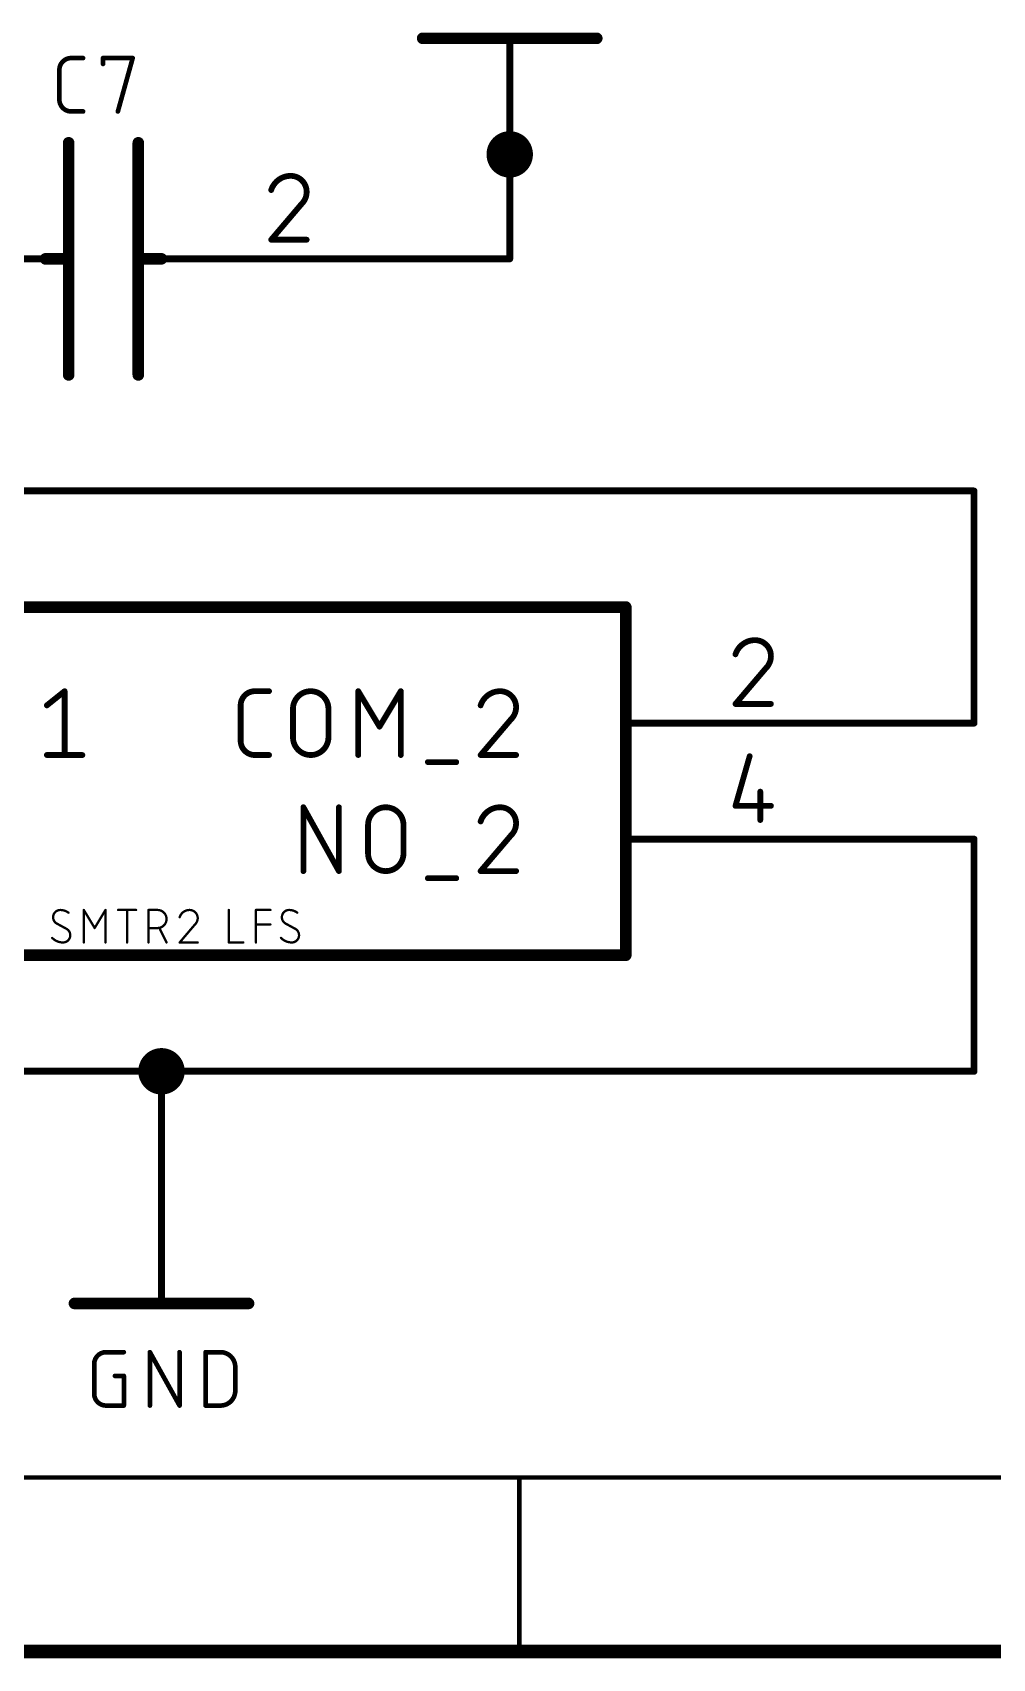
# Model space of a CAD drawing. Extents: x 0 to 261, y -15 to 164.
# Drawn here: x 35.28 to 56.28, y -15.39 to 20.19 of the extents above; entities that cross this region are included whole.
import ezdxf

# ---------------------------------------------------------------- set-up
doc = ezdxf.new("R2010")
doc.units = 0
for name, color, linetype in [('91', 110, 'CONTINUOUS'), ('94', 12, 'CONTINUOUS'), ('95', 253, 'CONTINUOUS'), ('96', 253, 'CONTINUOUS')]:
    doc.layers.add(name, color=color, linetype=linetype)

msp = doc.modelspace()

# ---------------------------------------------------------------- linework, layer by layer
at = {"layer": '91'}
for points, const_width in [([(45.72, 17.272, 1), (45.72, 17.78, 1), (45.72, 17.272)], 0.508), ([(45.7581, 17.78, 1), (45.6819, 17.78)], 0.0762), ([(45.7581, 17.526, 1), (45.6819, 17.526)], 0.0762), ([(45.6819, 17.526, 1), (45.7581, 17.526)], 0.0762), ([(43.18, 15.2781, 1), (43.18, 15.2019)], 0.0762), ([(45.72, 15.2019, 1), (45.72, 15.2781)], 0.0762), ([(45.6819, 15.24, 1), (45.7581, 15.24)], 0.0762), ([(55.9181, 10.16, 1), (55.8419, 10.16)], 0.0762), ([(55.88, 10.1219, 1), (55.88, 10.1981)], 0.0762), ([(53.34, 5.1181, 1), (53.34, 5.0419)], 0.0762), ([(55.8419, 5.08, 1), (55.9181, 5.08)], 0.0762), ([(55.88, 5.0419, 1), (55.88, 5.1181)], 0.0762), ([(53.34, 2.5781, 1), (53.34, 2.5019)], 0.0762), ([(55.9181, 2.54, 1), (55.8419, 2.54)], 0.0762), ([(55.88, 2.5019, 1), (55.88, 2.5781)], 0.0762), ([(38.1, -2.794, 1), (38.1, -2.286, 1), (38.1, -2.794)], 0.508), ([(38.1, -2.5019, 1), (38.1, -2.5781)], 0.0762), ([(38.1381, -2.54, 1), (38.0619, -2.54)], 0.0762), ([(38.1, -2.5781, 1), (38.1, -2.5019)], 0.0762), ([(55.88, -2.5781, 1), (55.88, -2.5019)], 0.0762), ([(55.8419, -2.54, 1), (55.9181, -2.54)], 0.0762), ([(38.0619, -5.08, 1), (38.1381, -5.08)], 0.0762)]:
    msp.add_lwpolyline(points, format="xyb", dxfattribs=dict(at, const_width=const_width))
at = {"layer": '91', "const_width": 0.1524}
for points in [[(45.72, 17.526), (45.72, 17.78)], [(45.72, 15.24), (45.72, 17.526)], [(43.18, 15.24), (45.72, 15.24)], [(20.32, 10.16), (55.88, 10.16)], [(55.88, 10.16), (55.88, 5.08)], [(55.88, 5.08), (53.34, 5.08)], [(55.88, 2.54), (53.34, 2.54)], [(55.88, -2.54), (55.88, 2.54)], [(20.32, -2.54), (38.1, -2.54)], [(38.1, -2.54), (55.88, -2.54)], [(38.1, -2.54), (38.1, -5.08)]]:
    msp.add_lwpolyline(points, dxfattribs=at)
at = {"layer": '94'}
for points, const_width in [([(47.625, 20.066), (43.815, 20.066)], 0.254), ([(45.72, 17.526), (45.72, 20.066)], 0.1524), ([(36.068, 17.78), (36.068, 12.7)], 0.254), ([(37.592, 17.78), (37.592, 12.7)], 0.254), ([(30.48, 15.24), (35.56, 15.24)], 0.1524), ([(35.56, 15.24), (36.068, 15.24)], 0.254), ([(37.592, 15.24), (38.1, 15.24)], 0.254), ([(43.18, 15.24), (38.1, 15.24)], 0.1524), ([(27.94, 7.62), (48.26, 7.62)], 0.254), ([(48.26, 0), (48.26, 7.62)], 0.254), ([(53.34, 5.08), (48.26, 5.08)], 0.1524), ([(53.34, 2.54), (48.26, 2.54)], 0.1524), ([(48.26, 0), (27.94, 0)], 0.254), ([(38.1, -5.08), (38.1, -7.62)], 0.1524), ([(36.195, -7.62), (40.005, -7.62)], 0.254), ([(3.81, -11.43), (256.54, -11.43)], 0.1), ([(45.9317, -15.24), (45.9317, -11.43)], 0.1), ([(0, -15.24), (260.35, -15.24)], 0.3)]:
    msp.add_lwpolyline(points, dxfattribs=dict(at, const_width=const_width))
for points, const_width in [([(43.815, 20.1295, 1), (43.815, 20.0025)], 0.127), ([(45.7581, 20.066, 1), (45.6819, 20.066)], 0.0762), ([(47.625, 20.0025, 1), (47.625, 20.1295)], 0.127), ([(36.1315, 17.78, 1), (36.0045, 17.78)], 0.127), ([(37.6555, 17.78, 1), (37.5285, 17.78)], 0.127), ([(45.6819, 17.526, 1), (45.7581, 17.526)], 0.0762), ([(35.56, 15.3035, 1), (35.56, 15.1765)], 0.127), ([(35.56, 15.2019, 1), (35.56, 15.2781)], 0.0762), ([(36.068, 15.1765, 1), (36.068, 15.3035)], 0.127), ([(37.592, 15.3035, 1), (37.592, 15.1765)], 0.127), ([(38.1, 15.2781, 1), (38.1, 15.2019)], 0.0762), ([(38.1, 15.1765, 1), (38.1, 15.3035)], 0.127), ([(43.18, 15.2019, 1), (43.18, 15.2781)], 0.0762), ([(36.0045, 12.7, 1), (36.1315, 12.7)], 0.127), ([(37.5285, 12.7, 1), (37.6555, 12.7)], 0.127), ([(48.3235, 7.62, 1), (48.1965, 7.62)], 0.127), ([(48.26, 7.5565, 1), (48.26, 7.6835)], 0.127), ([(48.26, 5.1181, 1), (48.26, 5.0419)], 0.0762), ([(53.34, 5.0419, 1), (53.34, 5.1181)], 0.0762), ([(48.26, 2.5781, 1), (48.26, 2.5019)], 0.0762), ([(53.34, 2.5019, 1), (53.34, 2.5781)], 0.0762), ([(48.1965, 0, 1), (48.3235, 0)], 0.127), ([(48.26, -0.0635, 1), (48.26, 0.0635)], 0.127), ([(38.1381, -5.08, 1), (38.0619, -5.08)], 0.0762), ([(36.195, -7.5565, 1), (36.195, -7.6835)], 0.127), ([(38.0619, -7.62, 1), (38.1381, -7.62)], 0.0762), ([(40.005, -7.6835, 1), (40.005, -7.5565)], 0.127), ([(45.9567, -11.43, 1), (45.9067, -11.43)], 0.05), ([(45.9067, -15.24, 1), (45.9567, -15.24)], 0.05)]:
    msp.add_lwpolyline(points, format="xyb", dxfattribs=dict(at, const_width=const_width))
at = {"layer": '95'}
for points, const_width in [([(36.1244, 19.6342, 0.4142), (35.8648, 19.3746)], 0.1016), ([(36.1244, 19.6596, 1), (36.1244, 19.6088)], 0.0508), ([(36.1244, 19.6088, 1), (36.1244, 19.6596)], 0.0508), ([(36.3841, 19.6088, 1), (36.3841, 19.6596)], 0.0508), ([(36.846, 19.6342, 1), (36.7952, 19.6342)], 0.0508), ([(36.8206, 19.6596, 1), (36.8206, 19.6088)], 0.0508), ([(37.4942, 19.6274, 1), (37.4453, 19.641)], 0.0508), ([(37.4697, 19.6088, 1), (37.4697, 19.6596)], 0.0508), ([(35.8902, 19.3746, 1), (35.8394, 19.3746)], 0.0508), ([(35.8394, 19.3746, 1), (35.8902, 19.3746)], 0.0508), ([(36.7952, 19.5044, 1), (36.846, 19.5044)], 0.0508), ([(35.8648, 18.7254, 0.4142), (36.1244, 18.4658)], 0.1016), ([(35.8902, 18.7254, 1), (35.8394, 18.7254)], 0.0508), ([(35.8394, 18.7254, 1), (35.8902, 18.7254)], 0.0508), ([(36.1244, 18.4912, 1), (36.1244, 18.4404)], 0.0508), ([(36.1244, 18.4404, 1), (36.1244, 18.4912)], 0.0508), ([(36.3841, 18.4404, 1), (36.3841, 18.4912)], 0.0508), ([(37.1207, 18.4726, 1), (37.1696, 18.459)], 0.0508), ([(40.9272, 17.0561, 0.3252), (40.5003, 16.7457)], 0.127), ([(41.2764, 16.7068, 0.4142), (40.9272, 17.0561)], 0.127), ([(40.9272, 17.0878, 1), (40.9272, 17.0244)], 0.0635), ([(40.9272, 17.0244, 1), (40.9272, 17.0878)], 0.0635), ([(40.4701, 16.7554, 1), (40.5305, 16.7359)], 0.0635), ([(41.16, 16.4352, 0.2053), (41.2764, 16.7068)], 0.127), ([(41.3082, 16.7068, 1), (41.2447, 16.7069)], 0.0635), ([(41.2447, 16.7068, 1), (41.3082, 16.7068)], 0.0635), ([(41.1381, 16.4582, 1), (41.1819, 16.4122)], 0.0635), ([(41.1842, 16.4146, 1), (41.1358, 16.4558)], 0.0635), ([(40.5003, 15.6909, 1), (40.5003, 15.6273)], 0.0635), ([(40.4761, 15.6797, 1), (40.5245, 15.6385)], 0.0635), ([(41.2764, 15.6273, 1), (41.2764, 15.6909)], 0.0635), ([(51.0872, 6.8961, 0.3252), (50.6603, 6.5857)], 0.127), ([(51.0872, 6.9279, 1), (51.0872, 6.8644)], 0.0635), ([(51.4364, 6.5469, 0.4142), (51.0872, 6.8961)], 0.127), ([(51.0872, 6.8644, 1), (51.0872, 6.9278)], 0.0635), ([(50.6301, 6.5954, 1), (50.6905, 6.5759)], 0.0635), ([(51.32, 6.2752, 0.2053), (51.4364, 6.5469)], 0.127), ([(51.4682, 6.5468, 1), (51.4047, 6.5469)], 0.0635), ([(51.4047, 6.5469, 1), (51.4682, 6.5469)], 0.0635), ([(51.2981, 6.2982, 1), (51.3419, 6.2522)], 0.0635), ([(51.3442, 6.2546, 1), (51.2958, 6.2958)], 0.0635), ([(36.0114, 5.7785, 1), (35.9479, 5.7785)], 0.0635), ([(35.9995, 5.7537, 1), (35.9598, 5.8033)], 0.0635), ([(40.1428, 5.7785, 0.4142), (39.8323, 5.4681)], 0.127), ([(40.1428, 5.8102, 1), (40.1428, 5.7468)], 0.0635), ([(40.1428, 5.7468, 1), (40.1428, 5.8102)], 0.0635), ([(40.4532, 5.7468, 1), (40.4532, 5.8102)], 0.0635), ([(41.7531, 5.3904, 1), (40.977, 5.3904)], 0.127), ([(42.4369, 5.7785, 1), (42.3734, 5.7785)], 0.0635), ([(42.4324, 5.7948, 1), (42.3779, 5.7622)], 0.0635), ([(43.3682, 5.7785, 1), (43.3047, 5.7785)], 0.0635), ([(43.3637, 5.7622, 1), (43.3093, 5.7948)], 0.0635), ([(45.5104, 5.7785, 0.3252), (45.0836, 5.4681)], 0.127), ([(45.8597, 5.4293, 0.4142), (45.5104, 5.7785)], 0.127), ([(45.5104, 5.8102, 1), (45.5104, 5.7468)], 0.0635), ([(45.5105, 5.7468, 1), (45.5104, 5.8102)], 0.0635), ([(35.5717, 5.4928, 1), (35.6114, 5.4433)], 0.0635), ([(39.8641, 5.4681, 1), (39.8006, 5.4681)], 0.0635), ([(39.8006, 5.4681, 1), (39.8641, 5.4681)], 0.0635), ([(41.0088, 5.3904, 1), (40.9453, 5.3904)], 0.0635), ([(40.9453, 5.3904, 1), (41.0088, 5.3904)], 0.0635), ([(41.7849, 5.3904, 1), (41.7214, 5.3904)], 0.0635), ([(41.7214, 5.3904, 1), (41.7849, 5.3904)], 0.0635), ([(45.0534, 5.4778, 1), (45.1138, 5.4583)], 0.0635), ([(45.7433, 5.1576, 0.2053), (45.8597, 5.4293)], 0.127), ([(45.8914, 5.4292, 1), (45.828, 5.4293)], 0.0635), ([(45.828, 5.4293, 1), (45.8915, 5.4293)], 0.0635), ([(50.6603, 5.5309, 1), (50.6603, 5.4674)], 0.0635), ([(50.6361, 5.5197, 1), (50.6845, 5.4785)], 0.0635), ([(51.4364, 5.4674, 1), (51.4364, 5.5309)], 0.0635), ([(42.8436, 5.0187, 1), (42.8981, 4.9861)], 0.0635), ([(42.8436, 4.9861, 1), (42.8981, 5.0187)], 0.0635), ([(45.7214, 5.1806, 1), (45.7652, 5.1346)], 0.0635), ([(45.7675, 5.137, 1), (45.7191, 5.1782)], 0.0635), ([(39.8323, 4.6919, 0.4142), (40.1428, 4.3815)], 0.127), ([(39.8641, 4.6919, 1), (39.8006, 4.6919)], 0.0635), ([(39.8006, 4.6919, 1), (39.8641, 4.6919)], 0.0635), ([(40.977, 4.7696, 1), (41.7531, 4.7696)], 0.127), ([(41.0088, 4.7696, 1), (40.9453, 4.7696)], 0.0635), ([(40.9453, 4.7696, 1), (41.0088, 4.7696)], 0.0635), ([(41.7849, 4.7696, 1), (41.7214, 4.7696)], 0.0635), ([(41.7214, 4.7696, 1), (41.7849, 4.7696)], 0.0635), ([(35.5916, 4.4132, 1), (35.5916, 4.3498)], 0.0635), ([(35.9479, 4.3815, 1), (36.0114, 4.3815)], 0.0635), ([(36.3677, 4.3498, 1), (36.3677, 4.4132)], 0.0635), ([(40.1428, 4.4132, 1), (40.1428, 4.3498)], 0.0635), ([(40.1428, 4.3498, 1), (40.1428, 4.4132)], 0.0635), ([(40.4532, 4.3498, 1), (40.4532, 4.4132)], 0.0635), ([(42.3734, 4.3815, 1), (42.4369, 4.3815)], 0.0635), ([(43.3047, 4.3815, 1), (43.3682, 4.3815)], 0.0635), ([(43.9292, 4.258, 1), (43.9292, 4.1945)], 0.0635), ([(44.5501, 4.1945, 1), (44.5501, 4.258)], 0.0635), ([(45.0836, 4.4132, 1), (45.0836, 4.3498)], 0.0635), ([(45.0594, 4.4021, 1), (45.1078, 4.3609)], 0.0635), ([(45.8597, 4.3498, 1), (45.8597, 4.4132)], 0.0635), ([(51.0013, 4.3474, 1), (50.9402, 4.3648)], 0.0635), ([(51.2353, 3.58, 1), (51.1718, 3.58)], 0.0635), ([(41.2369, 3.2385, 1), (41.1734, 3.2385)], 0.0635), ([(41.2329, 3.2539, 1), (41.1774, 3.2231)], 0.0635), ([(42.013, 3.2385, 1), (41.9495, 3.2385)], 0.0635), ([(43.3958, 2.8504, 1), (42.6197, 2.8504)], 0.127), ([(45.5104, 3.2385, 0.3252), (45.0836, 2.9281)], 0.127), ([(45.5104, 3.2703, 1), (45.5104, 3.2067)], 0.0635), ([(45.8597, 2.8893, 0.4142), (45.5104, 3.2385)], 0.127), ([(45.5105, 3.2068, 1), (45.5104, 3.2702)], 0.0635), ([(50.6603, 3.3013, 1), (50.6603, 3.2378)], 0.0635), ([(50.6298, 3.2783, 1), (50.6908, 3.2608)], 0.0635), ([(51.4364, 3.2378, 1), (51.4364, 3.3013)], 0.0635), ([(42.6514, 2.8504, 1), (42.5879, 2.8504)], 0.0635), ([(42.5879, 2.8504, 1), (42.6514, 2.8504)], 0.0635), ([(43.4275, 2.8504, 1), (43.364, 2.8504)], 0.0635), ([(43.364, 2.8504, 1), (43.4275, 2.8504)], 0.0635), ([(45.0534, 2.9378, 1), (45.1138, 2.9183)], 0.0635), ([(45.7433, 2.6176, 0.2053), (45.8597, 2.8893)], 0.127), ([(45.8914, 2.8892, 1), (45.828, 2.8893)], 0.0635), ([(45.828, 2.8893, 1), (45.8915, 2.8893)], 0.0635), ([(51.1718, 2.9591, 1), (51.2353, 2.9591)], 0.0635), ([(45.7214, 2.6406, 1), (45.7652, 2.5946)], 0.0635), ([(45.7675, 2.597, 1), (45.7191, 2.6382)], 0.0635), ([(42.6514, 2.2296, 1), (42.5879, 2.2296)], 0.0635), ([(42.5879, 2.2296, 1), (42.6514, 2.2296)], 0.0635), ([(42.6197, 2.2296, 1), (43.3958, 2.2296)], 0.127), ([(43.4275, 2.2296, 1), (43.364, 2.2296)], 0.0635), ([(43.364, 2.2296, 1), (43.4275, 2.2296)], 0.0635), ([(41.1734, 1.8415, 1), (41.2369, 1.8415)], 0.0635), ([(41.9495, 1.8415, 1), (42.013, 1.8415)], 0.0635), ([(41.9535, 1.8261, 1), (42.009, 1.8569)], 0.0635), ([(45.0836, 1.8733, 1), (45.0836, 1.8098)], 0.0635), ([(45.0594, 1.8621, 1), (45.1078, 1.8209)], 0.0635), ([(45.8597, 1.8098, 1), (45.8597, 1.8733)], 0.0635), ([(43.9292, 1.718, 1), (43.9292, 1.6545)], 0.0635), ([(44.5501, 1.6545, 1), (44.5501, 1.718)], 0.0635)]:
    msp.add_lwpolyline(points, format="xyb", dxfattribs=dict(at, const_width=const_width))
for points, const_width in [([(36.1244, 19.6342), (36.3841, 19.6342)], 0.1016), ([(36.8206, 19.5044), (36.8206, 19.6342)], 0.1016), ([(36.8206, 19.6342), (37.4697, 19.6342)], 0.1016), ([(37.4697, 19.6342), (37.1452, 18.4658)], 0.1016), ([(35.8648, 18.7254), (35.8648, 19.3746)], 0.1016), ([(36.3841, 18.4658), (36.1244, 18.4658)], 0.1016), ([(41.16, 16.4352), (40.5003, 15.6591)], 0.127), ([(40.5003, 15.6591), (41.2764, 15.6591)], 0.127), ([(51.32, 6.2752), (50.6603, 5.4991)], 0.127), ([(35.5916, 5.4681), (35.9796, 5.7785)], 0.127), ([(35.9796, 5.7785), (35.9796, 4.3815)], 0.127), ([(40.1428, 5.7785), (40.4532, 5.7785)], 0.127), ([(42.4052, 4.3815), (42.4052, 5.7785)], 0.127), ([(42.4052, 5.7785), (42.8708, 5.0024)], 0.127), ([(42.8708, 5.0024), (43.3365, 5.7785)], 0.127), ([(43.3365, 5.7785), (43.3365, 4.3815)], 0.127), ([(39.8323, 4.6919), (39.8323, 5.4681)], 0.127), ([(40.977, 4.7696), (40.977, 5.3904)], 0.127), ([(41.7531, 5.3904), (41.7531, 4.7696)], 0.127), ([(50.6603, 5.4991), (51.4364, 5.4991)], 0.127), ([(45.7433, 5.1576), (45.0836, 4.3815)], 0.127), ([(35.5916, 4.3815), (36.3677, 4.3815)], 0.127), ([(40.4532, 4.3815), (40.1428, 4.3815)], 0.127), ([(43.9292, 4.2263), (44.5501, 4.2263)], 0.127), ([(45.0836, 4.3815), (45.8597, 4.3815)], 0.127), ([(50.9707, 4.3561), (50.6603, 3.2695)], 0.127), ([(51.2036, 3.58), (51.2036, 2.9591)], 0.127), ([(41.2052, 1.8415), (41.2052, 3.2385)], 0.127), ([(41.2052, 3.2385), (41.9813, 1.8415)], 0.127), ([(41.9813, 1.8415), (41.9813, 3.2385)], 0.127), ([(50.6603, 3.2695), (51.4364, 3.2695)], 0.127), ([(42.6197, 2.2296), (42.6197, 2.8504)], 0.127), ([(43.3958, 2.8504), (43.3958, 2.2296)], 0.127), ([(45.7433, 2.6176), (45.0836, 1.8415)], 0.127), ([(45.0836, 1.8415), (45.8597, 1.8415)], 0.127), ([(43.9292, 1.6863), (44.5501, 1.6863)], 0.127)]:
    msp.add_lwpolyline(points, dxfattribs=dict(at, const_width=const_width))
at = {"layer": '96'}
for points, const_width in [([(35.8859, 0.9906, 0.4142), (35.7279, 0.8326)], 0.0508), ([(35.7279, 0.8326, 0.2656), (35.8069, 0.6943)], 0.0508), ([(35.7406, 0.8326, 1), (35.7152, 0.8326)], 0.0254), ([(35.7152, 0.8326, 1), (35.7406, 0.8326)], 0.0254), ([(35.813, 0.7054, 1), (35.8008, 0.6831)], 0.0254), ([(35.8005, 0.6833, 1), (35.8134, 0.7052)], 0.0254), ([(36.0637, 0.9313, 0.1623), (35.8859, 0.9906)], 0.0508), ([(35.8859, 1.0033, 1), (35.8859, 0.9779)], 0.0254), ([(35.8859, 0.9779, 1), (35.8859, 1.0033)], 0.0254), ([(36.0561, 0.9212, 1), (36.0714, 0.9415)], 0.0254), ([(36.4128, 0.9906, 1), (36.3874, 0.9906)], 0.0254), ([(36.411, 0.9971, 1), (36.3892, 0.9841)], 0.0254), ([(36.887, 0.9906, 1), (36.8616, 0.9906)], 0.0254), ([(36.8852, 0.9841, 1), (36.8634, 0.9971)], 0.0254), ([(37.1483, 1.0033, 1), (37.1483, 0.9779)], 0.0254), ([(37.3586, 0.9906, 1), (37.3332, 0.9906)], 0.0254), ([(37.5434, 0.9779, 1), (37.5434, 1.0033)], 0.0254), ([(37.828, 0.9906, 1), (37.8026, 0.9906)], 0.0254), ([(37.8153, 1.0033, 1), (37.8153, 0.9779)], 0.0254), ([(38.0128, 0.5955, 1), (38.0128, 0.9906)], 0.0508), ([(38.0128, 1.0033, 1), (38.0128, 0.9779)], 0.0254), ([(38.0128, 0.9779, 1), (38.0128, 1.0033)], 0.0254), ([(38.7144, 0.9906, 0.3252), (38.497, 0.8326)], 0.0508), ([(38.485, 0.8365, 1), (38.5091, 0.8286)], 0.0254), ([(38.8922, 0.8128, 0.4142), (38.7144, 0.9906)], 0.0508), ([(38.7144, 1.0033, 1), (38.7144, 0.9779)], 0.0254), ([(38.7144, 0.9779, 1), (38.7143, 1.0033)], 0.0254), ([(38.8329, 0.6745, 0.2052), (38.8922, 0.8128)], 0.0508), ([(38.8794, 0.8128, 1), (38.9049, 0.8128)], 0.0254), ([(38.9048, 0.8128, 1), (38.8795, 0.8128)], 0.0254), ([(39.5854, 0.9906, 1), (39.56, 0.9906)], 0.0254), ([(40.1798, 0.9906, 1), (40.1544, 0.9906)], 0.0254), ([(40.1671, 1.0033, 1), (40.1671, 0.9779)], 0.0254), ([(40.4831, 0.9779, 1), (40.4831, 1.0033)], 0.0254), ([(40.8922, 0.9906, 0.4142), (40.7342, 0.8326)], 0.0508), ([(40.7342, 0.8326, 0.2656), (40.8132, 0.6943)], 0.0508), ([(40.7469, 0.8326, 1), (40.7215, 0.8326)], 0.0254), ([(40.7215, 0.8326, 1), (40.7469, 0.8326)], 0.0254), ([(40.8193, 0.7054, 1), (40.8071, 0.6831)], 0.0254), ([(40.8068, 0.6833, 1), (40.8197, 0.7052)], 0.0254), ([(41.07, 0.9313, 0.1623), (40.8922, 0.9906)], 0.0508), ([(40.8922, 1.0033, 1), (40.8922, 0.9779)], 0.0254), ([(40.8922, 0.9779, 1), (40.8922, 1.0033)], 0.0254), ([(41.0624, 0.9212, 1), (41.0777, 0.9415)], 0.0254), ([(35.7081, 0.3782, 0.2), (35.9452, 0.2794)], 0.0508), ([(35.7171, 0.3871, 1), (35.6991, 0.3692)], 0.0254), ([(35.9452, 0.2794, 0.4142), (36.1032, 0.4374)], 0.0508), ([(36.0307, 0.5867, 1), (36.0178, 0.5648)], 0.0254), ([(36.1032, 0.4374, 0.2656), (36.0242, 0.5757)], 0.0508), ([(36.0181, 0.5646, 1), (36.0303, 0.5869)], 0.0254), ([(36.1159, 0.4374, 1), (36.0905, 0.4374)], 0.0254), ([(36.0905, 0.4374, 1), (36.1159, 0.4374)], 0.0254), ([(36.6263, 0.602, 1), (36.6481, 0.589)], 0.0254), ([(36.6263, 0.589, 1), (36.6481, 0.602)], 0.0254), ([(37.8153, 0.6082, 1), (37.8153, 0.5828)], 0.0254), ([(38.0128, 0.6082, 1), (38.0128, 0.5828)], 0.0254), ([(38.0128, 0.5828, 1), (38.0128, 0.6082)], 0.0254), ([(38.0637, 0.6012, 1), (38.041, 0.5898)], 0.0254), ([(38.8241, 0.6837, 1), (38.8416, 0.6653)], 0.0254), ([(38.8426, 0.6663, 1), (38.8232, 0.6827)], 0.0254), ([(40.1671, 0.6872, 1), (40.1671, 0.6618)], 0.0254), ([(40.4831, 0.6618, 1), (40.4831, 0.6872)], 0.0254), ([(40.7144, 0.3782, 0.2), (40.9515, 0.2794)], 0.0508), ([(40.7235, 0.3871, 1), (40.7054, 0.3692)], 0.0254), ([(40.9515, 0.2794, 0.4142), (41.1096, 0.4374)], 0.0508), ([(41.037, 0.5867, 1), (41.0241, 0.5648)], 0.0254), ([(41.1096, 0.4374, 0.2656), (41.0305, 0.5757)], 0.0508), ([(41.0245, 0.5646, 1), (41.0366, 0.5869)], 0.0254), ([(41.1223, 0.4374, 1), (41.0969, 0.4374)], 0.0254), ([(41.0969, 0.4374, 1), (41.1223, 0.4374)], 0.0254), ([(35.9452, 0.2921, 1), (35.9452, 0.2667)], 0.0254), ([(35.9452, 0.2667, 1), (35.9452, 0.2921)], 0.0254), ([(36.3874, 0.2794, 1), (36.4128, 0.2794)], 0.0254), ([(36.8616, 0.2794, 1), (36.887, 0.2794)], 0.0254), ([(37.3332, 0.2794, 1), (37.3586, 0.2794)], 0.0254), ([(37.8026, 0.2794, 1), (37.828, 0.2794)], 0.0254), ([(38.199, 0.2737, 1), (38.2218, 0.2851)], 0.0254), ([(38.497, 0.2921, 1), (38.497, 0.2667)], 0.0254), ([(38.4874, 0.2876, 1), (38.5067, 0.2712)], 0.0254), ([(38.8922, 0.2667, 1), (38.8922, 0.2921)], 0.0254), ([(39.5727, 0.2921, 1), (39.5727, 0.2667)], 0.0254), ([(39.56, 0.2794, 1), (39.5854, 0.2794)], 0.0254), ([(39.8888, 0.2667, 1), (39.8888, 0.2921)], 0.0254), ([(40.1544, 0.2794, 1), (40.1798, 0.2794)], 0.0254), ([(40.9515, 0.2921, 1), (40.9515, 0.2667)], 0.0254), ([(40.9515, 0.2667, 1), (40.9515, 0.2921)], 0.0254), ([(36.8864, -8.6868, 0.4142), (36.6268, -8.9464)], 0.1016), ([(36.6522, -8.9464, 1), (36.6014, -8.9464)], 0.0508), ([(36.8864, -8.6614, 1), (36.8864, -8.7122)], 0.0508), ([(36.8864, -8.7122, 1), (36.8864, -8.6614)], 0.0508), ([(37.2759, -8.7122, 1), (37.2759, -8.6614)], 0.0508), ([(37.8714, -8.6868, 1), (37.8206, -8.6868)], 0.0508), ([(37.8682, -8.6745, 1), (37.8238, -8.6991)], 0.0508), ([(38.5205, -8.6868, 1), (38.4697, -8.6868)], 0.0508), ([(39.0906, -8.6868, 1), (39.0398, -8.6868)], 0.0508), ([(39.0652, -8.6614, 1), (39.0652, -8.7122)], 0.0508), ([(39.7143, -9.0114, 0.4142), (39.3897, -8.6868)], 0.1016), ([(39.3897, -8.6614, 1), (39.3897, -8.7122)], 0.0508), ([(39.3897, -8.7122, 1), (39.3897, -8.6614)], 0.0508), ([(36.6014, -8.9464, 1), (36.6522, -8.9464)], 0.0508), ([(37.0812, -9.1807, 1), (37.0812, -9.2315)], 0.0508), ([(37.3013, -9.2061, 1), (37.2505, -9.2061)], 0.0508), ([(37.2759, -9.2315, 1), (37.2759, -9.1807)], 0.0508), ([(39.7397, -9.0114, 1), (39.6889, -9.0114)], 0.0508), ([(39.6889, -9.0114, 1), (39.7397, -9.0114)], 0.0508), ([(36.6268, -9.5956, 0.4142), (36.8864, -9.8552)], 0.1016), ([(36.6522, -9.5956, 1), (36.6014, -9.5956)], 0.0508), ([(36.6014, -9.5956, 1), (36.6522, -9.5956)], 0.0508), ([(39.3897, -9.8552, 0.4142), (39.7143, -9.5306)], 0.1016), ([(39.7397, -9.5306, 1), (39.6889, -9.5306)], 0.0508), ([(39.6889, -9.5306, 1), (39.7397, -9.5306)], 0.0508), ([(36.8864, -9.8298, 1), (36.8864, -9.8806)], 0.0508), ([(36.8864, -9.8806, 1), (36.8864, -9.8298)], 0.0508), ([(37.2505, -9.8552, 1), (37.3013, -9.8552)], 0.0508), ([(37.2759, -9.8806, 1), (37.2759, -9.8298)], 0.0508), ([(37.8206, -9.8552, 1), (37.8714, -9.8552)], 0.0508), ([(38.4697, -9.8552, 1), (38.5205, -9.8552)], 0.0508), ([(38.4729, -9.8675, 1), (38.5173, -9.8429)], 0.0508), ([(39.0652, -9.8298, 1), (39.0652, -9.8806)], 0.0508), ([(39.0398, -9.8552, 1), (39.0906, -9.8552)], 0.0508), ([(39.3897, -9.8298, 1), (39.3897, -9.8806)], 0.0508), ([(39.3897, -9.8806, 1), (39.3897, -9.8298)], 0.0508)]:
    msp.add_lwpolyline(points, format="xyb", dxfattribs=dict(at, const_width=const_width))
for points, const_width in [([(36.0242, 0.5757), (35.8069, 0.6943)], 0.0508), ([(36.4001, 0.2794), (36.4001, 0.9906)], 0.0508), ([(36.4001, 0.9906), (36.6372, 0.5955)], 0.0508), ([(36.6372, 0.5955), (36.8743, 0.9906)], 0.0508), ([(36.8743, 0.9906), (36.8743, 0.2794)], 0.0508), ([(37.1483, 0.9906), (37.5434, 0.9906)], 0.0508), ([(37.3459, 0.2794), (37.3459, 0.9906)], 0.0508), ([(37.8153, 0.2794), (37.8153, 0.9906)], 0.0508), ([(37.8153, 0.9906), (38.0128, 0.9906)], 0.0508), ([(39.5727, 0.9906), (39.5727, 0.2794)], 0.0508), ([(40.1671, 0.2794), (40.1671, 0.9906)], 0.0508), ([(40.1671, 0.9906), (40.4831, 0.9906)], 0.0508), ([(41.0305, 0.5757), (40.8132, 0.6943)], 0.0508), ([(38.0128, 0.5955), (37.8153, 0.5955)], 0.0508), ([(38.2104, 0.2794), (38.0524, 0.5955)], 0.0508), ([(38.8329, 0.6745), (38.497, 0.2794)], 0.0508), ([(40.1671, 0.6745), (40.4831, 0.6745)], 0.0508), ([(38.497, 0.2794), (38.8922, 0.2794)], 0.0508), ([(39.5727, 0.2794), (39.8888, 0.2794)], 0.0508), ([(36.6268, -9.5956), (36.6268, -8.9464)], 0.1016), ([(36.8864, -8.6868), (37.2759, -8.6868)], 0.1016), ([(37.846, -9.8552), (37.846, -8.6868)], 0.1016), ([(37.846, -8.6868), (38.4951, -9.8552)], 0.1016), ([(38.4951, -9.8552), (38.4951, -8.6868)], 0.1016), ([(39.0652, -9.8552), (39.0652, -8.6868)], 0.1016), ([(39.0652, -8.6868), (39.3897, -8.6868)], 0.1016), ([(37.0812, -9.2061), (37.2759, -9.2061)], 0.1016), ([(37.2759, -9.2061), (37.2759, -9.8552)], 0.1016), ([(39.7143, -9.0114), (39.7143, -9.5306)], 0.1016), ([(37.2759, -9.8552), (36.8864, -9.8552)], 0.1016), ([(39.3897, -9.8552), (39.0652, -9.8552)], 0.1016)]:
    msp.add_lwpolyline(points, dxfattribs=dict(at, const_width=const_width))

doc.saveas('drawing.dxf')
